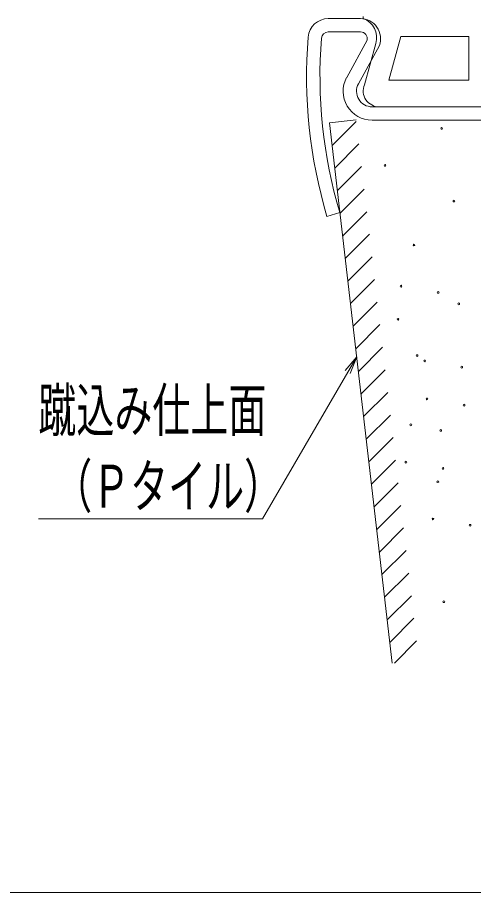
# Model space of a CAD drawing. Units: millimetres, scale not verified. Extents: x -400 to 400, y -277 to 277.
# Drawn here: x -310.7 to -259.5, y -277 to -178.9 of the extents above; entities that cross this region are included whole.
import ezdxf
from ezdxf.enums import TextEntityAlignment as Align

# ---------------------------------------------------------------- set-up
doc = ezdxf.new("R2010")
doc.units = ezdxf.units.MM
doc.header["$LTSCALE"] = 2
for name, color, linetype, lineweight in [('0-0_zumenwaku', 6, 'Continuous', 9), ('0-2_1', 3, 'Continuous', 9), ('0-3_2', 4, 'Continuous', 9), ('0-5_5', 1, 'Continuous', 9), ('0-8_3', 2, 'Continuous', 9), ('0-E_6文字', 2, 'Continuous', 9)]:
    doc.layers.add(name, color=color, linetype=linetype, lineweight=lineweight)
doc.styles.add('ＭＳ ゴシック', font='')
doc.styles.get('ＭＳ ゴシック').set_extended_font_data('MS Gothic')

# ---------------------------------------------------------------- blocks, each defined once
blk = doc.blocks.new('MLeader8')
at = {"layer": '0-E_6文字'}
blk.add_line((-273.933, -218.471), (-272.641, -216.909), dxfattribs=at)
at = {"layer": '0-E_6文字', "color": 1}
blk.add_line((-283.915, -235.082), (-308.362, -235.082), dxfattribs=at)
at = {"layer": '0-E_6文字'}
blk.add_lwpolyline([(-273.357, -218.806), (-272.641, -216.909), (-273.645, -218.638)], dxfattribs=at)
at = {"layer": '0-E_6文字', "color": 1}
blk.add_lwpolyline([(-273.645, -218.638), (-283.195, -235.082), (-283.915, -235.082)], dxfattribs=at)
at = {"layer": '0-E_6文字', "style": 'ＭＳ ゴシック', "width": 0.65}
for s, p in [('蹴込み仕上面', (-308.362, -226.738)), ('（Ｐタイル）', (-306.589, -235.271))]:
    blk.add_text(s, height=4.809, dxfattribs=at).set_placement(p, align=Align.BOTTOM_LEFT)

msp = doc.modelspace()

# ---------------------------------------------------------------- linework, layer by layer
at = {"layer": '0-0_zumenwaku'}
msp.add_lwpolyline([(-400.015, -277.02), (399.985, -277.02), (399.985, 276.98), (-400.015, 276.98)], close=True, dxfattribs=at)
at = {"layer": '0-2_1'}
for p, q in [((-275.841, -178.975), (-272.213, -178.975)), ((-275.841, -180.475), (-272.213, -180.475)), ((-271.485, -181.405), (-273.765, -185.568)), ((-270.101, -182.001), (-272.45, -186.289)), ((-270.913, -188.875), (-233.763, -188.875)), ((-270.913, -190.375), (-233.763, -190.375)), ((-275.974, -201.175), (-274.537, -200.747))]:
    msp.add_line(p, q, dxfattribs=at)
for centre, radius, start, end in [((-275.841, -181.225), 2.25, 90, 175.37874), ((-272.213, -181.225), 2.25, 339.82211, 90), ((-275.841, -181.225), 0.75, 90, 175.37874), ((-272.213, -181.225), 0.75, 346.09865, 90), ((-223.263, -185.475), 55, 175.37874, 196.58602), ((-223.263, -185.475), 53.5, 175.37874, 196.58602), ((-270.913, -187.125), 3.25, 151.44161, 270), ((-270.913, -187.125), 1.75, 151.44161, 270)]:
    msp.add_arc(centre, radius, start, end, dxfattribs=at)
at = {"layer": '0-3_2'}
for p, q in [((-271.913, -178.729), (-271.913, -178.975)), ((-267.68, -180.975), (-269.041, -185.875)), ((-267.68, -180.975), (-260.041, -180.975)), ((-260.041, -185.875), (-260.041, -180.975)), ((-270.49, -181.751), (-271.781, -186.401)), ((-269.041, -185.875), (-260.041, -185.875)), ((-270.113, -188.875), (-252.913, -188.875))]:
    msp.add_line(p, q, dxfattribs=at)
for centre, radius, start, end in [((-272.706, -181.134), 2.3, 344.45213, 69.82807), ((-270.113, -187.075), 1.8, 157.98932, 270)]:
    msp.add_arc(centre, radius, start, end, dxfattribs=at)
at = {"layer": '0-5_5'}
for q in [(-272.705, -190.339), (-268.649, -251.289)]:
    msp.add_line((-275.685, -190.685), q, dxfattribs=at)
at = {"layer": '0-8_3'}
for p, q in [((-275.392, -193.21), (-272.686, -190.504)), ((-275.098, -195.744), (-272.392, -193.038)), ((-275.098, -195.744), (-272.392, -193.038)), ((-274.803, -198.278), (-272.097, -195.572)), ((-274.803, -198.278), (-272.097, -195.572)), ((-274.509, -200.813), (-271.803, -198.107)), ((-274.215, -203.347), (-271.509, -200.641)), ((-273.921, -205.881), (-271.215, -203.175)), ((-273.627, -208.415), (-270.921, -205.709)), ((-273.332, -210.95), (-270.626, -208.244)), ((-273.038, -213.484), (-270.332, -210.778)), ((-272.744, -216.018), (-270.038, -213.312)), ((-272.45, -218.552), (-269.744, -215.846)), ((-272.156, -221.087), (-269.45, -218.38)), ((-271.861, -223.621), (-269.155, -220.915)), ((-271.567, -226.155), (-268.861, -223.449)), ((-271.273, -228.689), (-268.567, -225.983)), ((-270.979, -231.223), (-268.273, -228.517)), ((-270.685, -233.758), (-267.979, -231.052)), ((-270.39, -236.292), (-267.684, -233.586)), ((-270.096, -238.826), (-267.39, -236.12)), ((-269.802, -241.36), (-267.096, -238.654)), ((-269.508, -243.895), (-266.802, -241.189)), ((-269.214, -246.429), (-266.508, -243.723)), ((-268.919, -248.963), (-266.213, -246.257)), ((-268.417, -251.289), (-265.919, -248.791))]:
    msp.add_line(p, q, dxfattribs=at)
for centre in [(-263.109, -191.292), (-269.464, -195.449), (-261.732, -199.449), (-266.213, -204.379), (-267.667, -208.992), (-263.504, -209.691), (-261.191, -210.97), (-268.006, -212.715), (-265.866, -216.786), (-265.014, -217.379), (-260.851, -218.078), (-264.755, -221.645), (-260.592, -222.344), (-266.569, -224.554), (-263.214, -225.173), (-267.117, -228.739), (-262.955, -229.439), (-263.533, -230.931), (-264.081, -235.116), (-259.918, -235.816), (-262.859, -244.402)]:
    msp.add_circle(centre, 0.1, dxfattribs=at)

# ---------------------------------------------------------------- block references
at = {"layer": '0-E_6文字'}
msp.add_blockref('MLeader8', (0, 0), dxfattribs=at)

doc.saveas('drawing.dxf')
